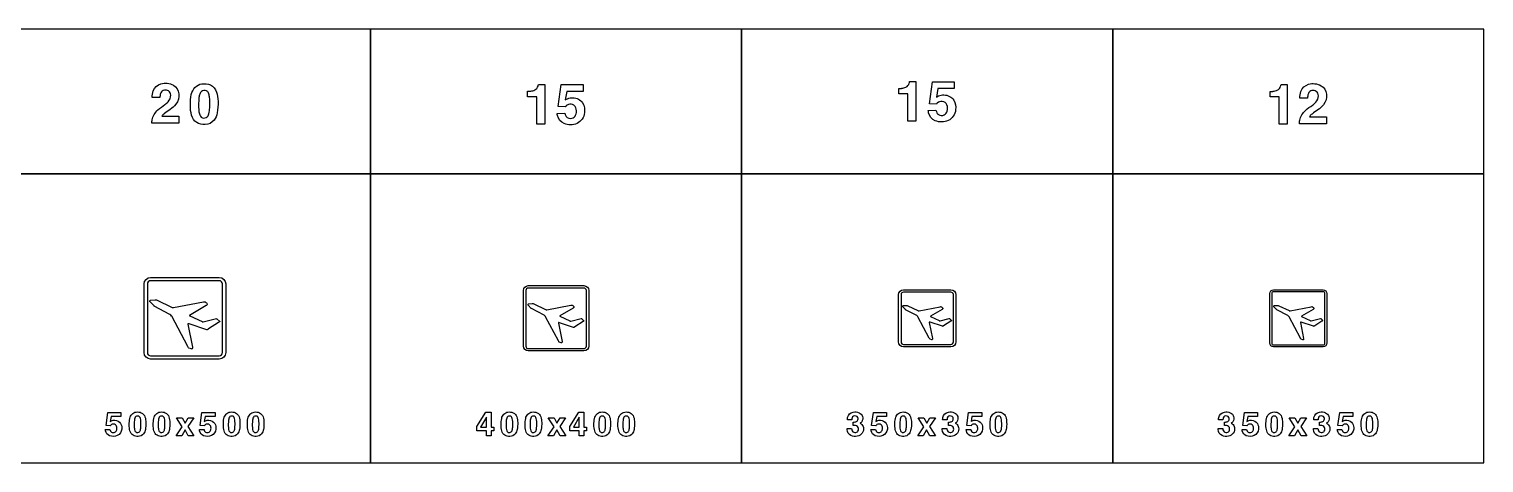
# Model space of a CAD drawing. Extents: x 0 to 18160, y 0 to 2655.
# Drawn here: x 9262 to 18160, y 0 to 2655 of the extents above; entities that cross this region are included whole.
import ezdxf

# ---------------------------------------------------------------- set-up
doc = ezdxf.new("R2010")
doc.units = 0
doc.header["$MEASUREMENT"] = 0

msp = doc.modelspace()

# ---------------------------------------------------------------- linework, layer by layer
for points in [[(9080, 1770), (11350, 1770), (11350, 2655), (9080, 2655)], [(11350, 1770), (13620, 1770), (13620, 2655), (11350, 2655)], [(13620, 1770), (15890, 1770), (15890, 2655), (13620, 2655)], [(15890, 1770), (18160, 1770), (18160, 2655), (15890, 2655)], [(9080, 0), (11350, 0), (11350, 1770), (9080, 1770)], [(11350, 0), (13620, 0), (13620, 1770), (11350, 1770)], [(13620, 0), (15890, 0), (15890, 1770), (13620, 1770)], [(15890, 0), (18160, 0), (18160, 1770), (15890, 1770)], [(10198.2, 221.797), (10163.1, 276.346), (10197.9, 276.346), (10216.2, 242.294), (10234.9, 276.346), (10269, 276.346), (10233.5, 222.318), (10270, 166.299), (10235.4, 166.299), (10215.6, 202.389), (10195.2, 166.299), (10161, 166.299)], [(12001, 222.096), (12055.2, 309.963), (12087.1, 309.963), (12087.1, 219.228), (12103.3, 219.228), (12103.3, 196.409), (12087.1, 196.409), (12087.1, 165.058), (12058.6, 165.058), (12058.6, 196.409), (12001, 196.409)], [(12058.6, 280.769), (12022.6, 219.228), (12058.6, 219.228)], [(12472.5, 221.797), (12437.4, 276.346), (12472.2, 276.346), (12490.5, 242.294), (12509.2, 276.346), (12543.3, 276.346), (12507.8, 222.318), (12544.3, 166.299), (12509.7, 166.299), (12489.9, 202.389), (12469.5, 166.299), (12435.3, 166.299)], [(12569, 222.114), (12623.3, 309.981), (12655.1, 309.981), (12655.1, 219.246), (12671.3, 219.246), (12671.3, 196.427), (12655.1, 196.427), (12655.1, 165.076), (12626.6, 165.076), (12626.6, 196.427), (12569, 196.427)], [(12626.6, 280.787), (12590.6, 219.246), (12626.6, 219.246)], [(14734.2, 221.783), (14699.1, 276.332), (14733.9, 276.332), (14752.1, 242.28), (14770.8, 276.333), (14805, 276.333), (14769.4, 222.304), (14806, 166.285), (14771.4, 166.285), (14751.6, 202.375), (14731.2, 166.285), (14697, 166.285)], [(17004.2, 221.783), (16969.1, 276.332), (17003.9, 276.332), (17022.1, 242.28), (17040.8, 276.333), (17075, 276.333), (17039.4, 222.304), (17076, 166.285), (17041.4, 166.285), (17021.6, 202.375), (17001.2, 166.285), (16967, 166.285)]]:
    msp.add_lwpolyline(points, close=True)
for points in [[(10012.9, 2078.85, -0.0640343), (10014.2, 2099.78, -0.161687), (10050, 2160.33, -0.0283718), (10091.8, 2192.71, 0.0545111), (10112.7, 2210.64, 0.192461), (10127.7, 2250.18, 0.234238), (10114.1, 2276.56, 0.196223), (10088.8, 2281.34, 0.252425), (10066.8, 2264.16, 0.0856617), (10062.7, 2247.14, 0.0202329), (10062, 2235.45), (10015.3, 2235.45, -0.0983795), (10021.4, 2276.76, -0.245047), (10067.6, 2319.89, -0.207102), (10144.5, 2311.55, -0.233443), (10177, 2259.22, -0.20961), (10158.8, 2195.04, -0.0785124), (10124.9, 2163.57, 0.0107372), (10089.1, 2137.78, 0.0665092), (10073.2, 2121.74), (10177.7, 2121.74), (10177.7, 2078.85)], [(10247.9, 2191.49, -0.0563084), (10253.9, 2254.32, -0.130301), (10276.1, 2298.12, -0.174843), (10317.9, 2319.53, -0.147552), (10371, 2312.9, -0.192146), (10407.8, 2269.73, -0.0833996), (10417.1, 2212.7, -0.0545507), (10412.1, 2141.92, -0.116773), (10393, 2097.85, -0.221099), (10338.1, 2070.16, -0.162564), (10286.7, 2082.68, -0.174743), (10255.4, 2128.1, -0.0640867), (10247.9, 2186.79)], [(12310.9, 2274.45), (12324.1, 2274.45, 0.0261527), (12330.1, 2275.12, 0.0824327), (12354.9, 2282.34, 0.211118), (12374.9, 2306.08, 0.0230957), (12377.6, 2315.99), (12415.7, 2315.99), (12415.7, 2074.01), (12367.1, 2074.01), (12367.1, 2241.03), (12310.9, 2241.03)], [(12491, 2139), (12538, 2140.78, 0.0452719), (12544.4, 2124.55, 0.0567733), (12549.1, 2117.67, 0.070207), (12553.5, 2114.2, 0.264984), (12589.6, 2112.3, 0.20748), (12607, 2135.41, 0.147389), (12605.8, 2173.44, 0.308532), (12576.4, 2194.85, 0.215743), (12546.7, 2184.62, 0.028781), (12541.3, 2178.38), (12498.7, 2180.39), (12516.5, 2315.07), (12650.5, 2315.07), (12650.5, 2273.2), (12550.1, 2273.2), (12541.1, 2221.19, -0.0211252), (12554.1, 2228.73, -0.121371), (12587.4, 2234.58, -0.244671), (12647.2, 2202.63, -0.173069), (12658.8, 2143.5, -0.256779), (12613.6, 2077.51, -0.199585), (12534, 2076.44, -0.245625), (12493.7, 2125.34, -0.0170062)], [(14580.9, 2291.94), (14594.1, 2291.94, 0.0261527), (14600.1, 2292.61, 0.0824327), (14624.9, 2299.84, 0.211118), (14644.9, 2323.58, 0.0230957), (14647.6, 2333.49), (14685.7, 2333.49), (14685.7, 2091.51), (14637.1, 2091.51), (14637.1, 2258.53), (14580.9, 2258.53)], [(14761, 2156.5), (14808, 2158.28, 0.0452719), (14814.4, 2142.04, 0.0567733), (14819.1, 2135.17, 0.070207), (14823.5, 2131.7, 0.264984), (14859.6, 2129.8, 0.20748), (14877, 2152.9, 0.147389), (14875.8, 2190.94, 0.308532), (14846.4, 2212.34, 0.215743), (14816.7, 2202.11, 0.028781), (14811.3, 2195.87), (14768.7, 2197.89), (14786.5, 2332.56), (14920.5, 2332.56), (14920.5, 2290.7), (14820.1, 2290.7), (14811.1, 2238.69, -0.0211252), (14824, 2246.23, -0.121371), (14857.4, 2252.07, -0.244671), (14917.2, 2220.12, -0.173069), (14928.7, 2161, -0.256779), (14883.6, 2095.01, -0.199585), (14804, 2093.94, -0.245625), (14763.7, 2142.83, -0.0170062)], [(16852.4, 2273.43), (16865.5, 2273.43, 0.0261527), (16871.5, 2274.1, 0.0824327), (16896.4, 2281.32, 0.211118), (16916.4, 2305.06, 0.0230957), (16919, 2314.97), (16957.1, 2314.97), (16957.1, 2072.99), (16908.5, 2072.99), (16908.5, 2240.01), (16852.4, 2240.01)], [(17032.5, 2075.98, -0.0640343), (17033.8, 2096.92, -0.161687), (17069.6, 2157.46, -0.0283718), (17111.4, 2189.85, 0.0545111), (17132.3, 2207.78, 0.192461), (17147.3, 2247.31, 0.234238), (17133.7, 2273.69, 0.196223), (17108.4, 2278.47, 0.252425), (17086.4, 2261.29, 0.0856617), (17082.3, 2244.27, 0.0202329), (17081.6, 2232.58), (17034.9, 2232.58, -0.0983795), (17041, 2273.89, -0.245047), (17087.1, 2317.02, -0.207102), (17164.1, 2308.69, -0.233443), (17196.6, 2256.36, -0.20961), (17178.4, 2192.18, -0.0785124), (17144.5, 2160.7, 0.0107372), (17108.7, 2134.91, 0.0665092), (17092.8, 2118.88), (17197.3, 2118.88), (17197.3, 2075.98)], [(10299.2, 2160.96, 0.0124589), (10299.8, 2154.64, 0.0668192), (10305.4, 2129.25, 0.615362), (10356.3, 2123.64, 0.0726881), (10361.7, 2136.67, 0.0588562), (10366.4, 2173.95, 0.0389037), (10364.8, 2240.94, 0.084671), (10358.2, 2264.28, 0.156013), (10346.8, 2276.44, 0.143208), (10331, 2279.4, 0.172584), (10315.3, 2273.2, 0.132565), (10305.3, 2257.64, 0.0498315), (10300.8, 2235.92, 0.0368731)], [(10005, 635.003, -0.414213), (9965, 675.003), (9965, 1095, -0.414213), (10005, 1135), (10425, 1135, -0.414213), (10465, 1095), (10465, 675.003, -0.414213), (10425, 635.003)], [(10005, 655.003), (10425, 655.003, 0.414213), (10445, 675.003), (10445, 1095, 0.414213), (10425, 1115), (10005, 1115, 0.414213), (9985, 1095), (9985, 675.003, 0.414213)], [(12315, 685.002, -0.414213), (12285, 715.002), (12285, 1055, -0.414213), (12315, 1085), (12655, 1085, -0.414213), (12685, 1055), (12685, 715.002, -0.414213), (12655, 685.002)], [(12315, 700.003), (12655, 700.003, 0.414213), (12670, 715.003), (12670, 1055, 0.414213), (12655, 1070), (12315, 1070, 0.414213), (12300, 1055), (12300, 715.003, 0.414213)], [(10032.8, 997.825), (10034.3, 997.978, -0.141958), (10045, 995.118), (10133.6, 952.323), (10135.9, 951.276, 0.131768), (10144.4, 950.314), (10327.6, 986.103), (10328.4, 986.304, -0.109968), (10335.6, 986.466, -0.119091), (10338.5, 984.951, 0.0101033), (10346, 979.228, -0.0715283), (10350.7, 974.069, -0.315867), (10350.8, 968.506, -0.10517), (10346.2, 963.857), (10344.5, 962.789), (10243.7, 902.908, 0.0115455), (10243.1, 902.468, 0.115043), (10242.6, 901.876, 0.278972), (10242.6, 901.307, 0.112906), (10243.3, 900.83), (10243.9, 900.517), (10319.5, 864.577), (10320.2, 864.203, 0.0098377), (10321.3, 863.729, 0.162575), (10327.2, 863.702), (10407.5, 882.801, 0.0204963), (10410.1, 882.255), (10427.8, 864.851, -0.120942), (10427.5, 864.404, 0.0174798), (10426.7, 863.849, -0.0197223), (10423.2, 861.24, 0.0105605), (10421.1, 860.021), (10358.2, 819.806, -0.0120474), (10357.2, 819.097, 0.0816279), (10356, 818.098, -0.0774309), (10354.2, 816.527, 0.0371163), (10353.4, 816.098, -0.0243415), (10351.7, 814.956, -0.216813), (10350, 814.669), (10348.6, 815.185), (10240.1, 850.515), (10238.2, 851.148, 0.116295), (10234.2, 851.915, 0.173398), (10233.4, 851.58, 0.184696), (10233, 850.556, 0.0651545), (10233.1, 848.863), (10261.1, 708.016, -0.108372), (10261.2, 701.672, -0.383399), (10255.3, 697.049, -0.0210007), (10254, 697.336), (10239.6, 703.123, -0.152189), (10234.8, 708.171), (10232.9, 711.826), (10133.7, 897.384), (10133.4, 898.026, 0.191986), (10123, 909.292), (10026.5, 960.051, 0.0132959), (10025.6, 961.251), (10001.6, 985.422, -0.0665763), (10000.6, 987.303, -0.282163), (10002.3, 994.415, -0.130317), (10004.8, 995.57)], [(14610, 710.003, -0.414213), (14580, 740.003), (14580, 1030, -0.414213), (14610, 1060), (14900, 1060, -0.414213), (14930, 1030), (14930, 740.003, -0.414213), (14900, 710.003)], [(14610, 725.003), (14900, 725.003, 0.414213), (14915, 740.003), (14915, 1030, 0.414213), (14900, 1045), (14610, 1045, 0.414213), (14595, 1030), (14595, 740.003, 0.414213)], [(16874, 710.003, -0.414213), (16850, 734.003), (16850, 1036, -0.414213), (16874, 1060), (17176, 1060, -0.414213), (17200, 1036), (17200, 734.003, -0.414213), (17176, 710.003)], [(16874, 722.003), (17176, 722.003, 0.414213), (17188, 734.003), (17188, 1036, 0.414213), (17176, 1048), (16874, 1048, 0.414213), (16862, 1036), (16862, 734.003, 0.414213)], [(12339.2, 975.26), (12340.4, 975.383, -0.141958), (12349, 973.095), (12419.9, 938.859), (12421.7, 938.022, 0.131768), (12428.5, 937.252), (12575.1, 965.883), (12575.7, 966.044, -0.109968), (12581.5, 966.173, -0.119091), (12583.8, 964.961, 0.0101033), (12589.8, 960.383, -0.0715283), (12593.6, 956.256, -0.315867), (12593.7, 951.805, -0.10517), (12589.9, 948.086), (12588.6, 947.231), (12507.9, 899.327, 0.0115455), (12507.5, 898.975, 0.115043), (12507.1, 898.274, 0.112906), (12507.6, 897.664), (12508.1, 897.414), (12568.6, 868.662), (12569.2, 868.363, 0.0098377), (12570, 867.984, 0.162575), (12574.7, 867.962), (12639, 883.241, 0.0204963), (12641.1, 882.804), (12655.2, 868.882, -0.120942), (12655, 868.524, 0.0174798), (12654.3, 868.08, -0.0197223), (12651.6, 865.993, 0.0105605), (12649.9, 865.017), (12599.6, 832.845, -0.0120474), (12598.8, 832.278, 0.0816279), (12597.8, 831.479, -0.0774309), (12596.4, 830.222, 0.0371163), (12595.7, 829.879, -0.0243415), (12594.3, 828.966, -0.216813), (12593, 828.736), (12591.9, 829.149), (12505.1, 857.412), (12503.6, 857.919, 0.116295), (12500.4, 858.533, 0.173398), (12499.7, 858.265, 0.184696), (12499.4, 857.446, 0.0651545), (12499.5, 856.091), (12521.9, 743.413, -0.108372), (12522, 738.338, -0.383399), (12517.2, 734.64, -0.0210007), (12516.2, 734.87), (12504.7, 739.499, -0.152189), (12500.8, 743.537), (12499.3, 746.461), (12420, 894.908), (12419.7, 895.421, 0.191986), (12411.4, 904.434), (12334.2, 945.042, 0.0132959), (12333.5, 946.002), (12314.3, 965.339, -0.0665763), (12313.5, 966.843, -0.282163), (12314.9, 972.533, -0.130317), (12316.9, 973.457)], [(14627.4, 963.978), (14628.5, 964.086, -0.141958), (14636, 962.084), (14698, 932.127), (14699.6, 931.394, 0.131768), (14705.6, 930.72), (14833.8, 955.773), (14834.4, 955.914, -0.109968), (14839.4, 956.027, -0.119091), (14841.4, 954.966, 0.0101033), (14846.7, 950.961, -0.0715283), (14850, 947.349, -0.315867), (14850.1, 943.455, -0.10517), (14846.8, 940.201), (14845.6, 939.453), (14774.9, 897.382, 0.115043), (14774.3, 896.615, 0.112906), (14774.8, 896.082), (14775.2, 895.863), (14828.1, 870.705), (14828.7, 870.443, 0.0098377), (14829.4, 870.111, 0.162575), (14833.5, 870.092), (14889.8, 883.462, 0.0204963), (14891.6, 883.079), (14903.9, 870.897, -0.120942), (14903.8, 870.584, 0.0174798), (14903.2, 870.195, -0.0197223), (14900.8, 868.369, 0.0105605), (14899.2, 867.515), (14855.3, 839.365, -0.0120474), (14854.6, 838.869, 0.0816279), (14853.7, 838.17, -0.0774309), (14852.5, 837.07, 0.0371163), (14851.9, 836.769, -0.0243415), (14850.7, 835.97, -0.216813), (14849.5, 835.769), (14848.5, 836.131), (14772.6, 860.861), (14771.3, 861.304, 0.116295), (14768.4, 861.841, 0.173398), (14767.9, 861.607, 0.184696), (14767.6, 860.89, 0.0651545), (14767.7, 859.705), (14787.3, 761.112, -0.108372), (14787.4, 756.671, -0.383399), (14783.2, 753.435, -0.0210007), (14782.3, 753.636), (14772.3, 757.687, -0.152189), (14768.8, 761.22), (14767.5, 763.779), (14698, 893.894, 0.191986), (14690.6, 902.006), (14623, 937.537, 0.0132959), (14622.4, 938.377), (14605.6, 955.297, -0.0665763), (14605, 956.613, -0.282163), (14606.1, 961.591, -0.130317), (14607.9, 962.4)], [(16897.4, 963.978), (16898.5, 964.086, -0.141958), (16906, 962.084), (16968, 932.127), (16969.6, 931.394, 0.131768), (16975.6, 930.72), (17103.8, 955.773), (17104.4, 955.914, -0.109968), (17109.4, 956.027, -0.119091), (17111.4, 954.966, 0.0101033), (17116.7, 950.961, -0.0715283), (17120, 947.349, -0.315867), (17120.1, 943.455, -0.10517), (17116.8, 940.201), (17115.6, 939.453), (17044.9, 897.382, 0.115043), (17044.3, 896.615, 0.112906), (17044.8, 896.082), (17045.2, 895.863), (17098.1, 870.705), (17098.7, 870.443, 0.0098377), (17099.4, 870.111, 0.162575), (17103.5, 870.092), (17159.8, 883.462, 0.0204963), (17161.6, 883.079), (17173.9, 870.897, -0.120942), (17173.8, 870.584, 0.0174798), (17173.2, 870.195, -0.0197223), (17170.8, 868.369, 0.0105605), (17169.2, 867.515), (17125.3, 839.365, -0.0120474), (17124.6, 838.869, 0.0816279), (17123.7, 838.17, -0.0774309), (17122.5, 837.07, 0.0371163), (17121.9, 836.769, -0.0243415), (17120.7, 835.97, -0.216813), (17119.5, 835.769), (17118.5, 836.131), (17042.6, 860.861), (17041.3, 861.304, 0.116295), (17038.4, 861.841, 0.173398), (17037.9, 861.607, 0.184696), (17037.6, 860.89, 0.0651545), (17037.7, 859.705), (17057.3, 761.112, -0.108372), (17057.4, 756.671, -0.383399), (17053.2, 753.435, -0.0210007), (17052.3, 753.636), (17042.3, 757.687, -0.152189), (17038.8, 761.22), (17037.5, 763.779), (16968, 893.894, 0.191986), (16960.6, 902.006), (16893, 937.537, 0.0132959), (16892.4, 938.377), (16875.6, 955.297, -0.0665763), (16875, 956.613, -0.282163), (16876.1, 961.591, -0.130317), (16877.9, 962.4)], [(9727.75, 203.882), (9755.92, 204.948, 0.0452719), (9759.76, 195.209, 0.0567733), (9762.6, 191.086, 0.070207), (9765.26, 189, 0.264984), (9786.87, 187.863, 0.20748), (9797.32, 201.726, 0.147389), (9796.63, 224.545, 0.308532), (9779, 237.389, 0.215743), (9761.13, 231.252, 0.028781), (9757.91, 227.507), (9732.34, 228.716), (9743.03, 309.522), (9823.46, 309.522), (9823.46, 284.403), (9763.2, 284.403), (9757.82, 253.195, -0.0211252), (9765.57, 257.721, -0.121371), (9785.57, 261.228, -0.244671), (9821.44, 242.057, -0.173069), (9828.39, 206.583, -0.256779), (9801.28, 166.986, -0.199585), (9753.55, 166.346, -0.245625), (9729.38, 195.683, -0.0170062)], [(9874.18, 234.284, -0.0563084), (9877.8, 271.986, -0.130301), (9891.12, 298.265, -0.174843), (9916.22, 311.109, -0.147552), (9948.09, 307.128, -0.192146), (9970.17, 281.228, -0.0833996), (9975.72, 247.01, -0.0545507), (9972.71, 204.545, -0.116773), (9961.26, 178.1, -0.221099), (9928.35, 161.488, -0.162564), (9897.47, 169, -0.174743), (9878.7, 196.251, -0.0640867), (9874.23, 231.464)], [(9905.01, 215.967, 0.0124589), (9905.32, 212.175, 0.0668192), (9908.68, 196.938, 0.615362), (9939.23, 193.574, 0.0726881), (9942.5, 201.393, 0.0588562), (9945.32, 223.763, 0.0389037), (9944.34, 263.953, 0.084671), (9940.39, 277.957, 0.156013), (9933.52, 285.256, 0.143208), (9924.08, 287.033, 0.172584), (9914.63, 283.313, 0.132565), (9908.66, 273.976, 0.0498315), (9905.93, 260.943, 0.0368731)], [(10020.9, 234.284, -0.0563084), (10024.6, 271.986, -0.130301), (10037.9, 298.265, -0.174843), (10063, 311.109, -0.147552), (10094.8, 307.128, -0.192146), (10116.9, 281.227, -0.0833996), (10122.5, 247.009, -0.0545507), (10119.5, 204.545, -0.116773), (10108, 178.1, -0.221099), (10075.1, 161.488, -0.162564), (10044.2, 169, -0.174743), (10025.5, 196.251, -0.0640867), (10021, 231.465)], [(10051.8, 215.967, 0.0124589), (10052.1, 212.175, 0.0668192), (10055.4, 196.938, 0.615362), (10086, 193.574, 0.0726881), (10089.2, 201.393, 0.0588562), (10092.1, 223.763, 0.0389037), (10091.1, 263.953, 0.084671), (10087.1, 277.957, 0.156013), (10080.3, 285.256, 0.143208), (10070.8, 287.033, 0.172584), (10061.4, 283.313, 0.132565), (10055.4, 273.976, 0.0498315), (10052.7, 260.943, 0.0368731)], [(10303.3, 203.891), (10331.5, 204.957, 0.0452719), (10335.3, 195.218, 0.0567733), (10338.2, 191.095, 0.070207), (10340.8, 189.009, 0.264984), (10362.4, 187.872, 0.20748), (10372.9, 201.735, 0.147389), (10372.2, 224.554, 0.308532), (10354.6, 237.398, 0.215743), (10336.7, 231.261, 0.028781), (10333.5, 227.517), (10307.9, 228.725), (10318.6, 309.531), (10399, 309.531), (10399, 284.412), (10338.8, 284.412), (10333.4, 253.204, -0.0211252), (10341.1, 257.73, -0.121371), (10361.1, 261.237, -0.244671), (10397, 242.066, -0.173069), (10404, 206.592, -0.256779), (10376.8, 166.995, -0.199585), (10329.1, 166.355, -0.245625), (10304.9, 195.692, -0.0170062)], [(10449.7, 234.285, -0.0563084), (10453.4, 271.986, -0.130301), (10466.7, 298.266, -0.174843), (10491.8, 311.109, -0.147552), (10523.7, 307.128, -0.192146), (10545.7, 281.228, -0.0833996), (10551.3, 247.01, -0.0545507), (10548.3, 204.545, -0.116773), (10536.8, 178.1, -0.221099), (10503.9, 161.488, -0.162564), (10473, 169, -0.174743), (10454.3, 196.251, -0.0640867), (10449.8, 231.465)], [(10480.6, 215.967, 0.0124589), (10480.9, 212.176, 0.0668192), (10484.2, 196.939, 0.615362), (10514.8, 193.574, 0.0726881), (10518.1, 201.394, 0.0588562), (10520.9, 223.763, 0.0389037), (10519.9, 263.953, 0.084671), (10516, 277.958, 0.156013), (10509.1, 285.256, 0.143208), (10499.7, 287.033, 0.172584), (10490.2, 283.313, 0.132565), (10484.2, 273.977, 0.0498315), (10481.5, 260.943, 0.0368731)], [(10596.5, 234.275, -0.0563084), (10600.1, 271.977, -0.130301), (10613.4, 298.256, -0.174843), (10638.5, 311.1, -0.147552), (10670.4, 307.119, -0.192146), (10692.5, 281.219, -0.0833996), (10698, 247.001, -0.0545507), (10695, 204.536, -0.116773), (10683.6, 178.091, -0.221099), (10650.7, 161.479, -0.162564), (10619.8, 168.991, -0.174743), (10601, 196.242, -0.0640867), (10596.5, 231.455)], [(10627.3, 215.958, 0.0124589), (10627.6, 212.166, 0.0668192), (10631, 196.929, 0.615362), (10661.5, 193.565, 0.0726881), (10664.8, 201.384, 0.0588562), (10667.6, 223.754, 0.0389037), (10666.7, 263.944, 0.084671), (10662.7, 277.948, 0.156013), (10655.8, 285.247, 0.143208), (10646.4, 287.024, 0.172584), (10636.9, 283.304, 0.132565), (10631, 273.967, 0.0498315), (10628.2, 260.934, 0.0368731)], [(12148.5, 234.285, -0.0563084), (12152.1, 271.986, -0.130301), (12165.4, 298.266, -0.174843), (12190.5, 311.109, -0.147552), (12222.4, 307.128, -0.192146), (12244.5, 281.228, -0.0833996), (12250, 247.01, -0.0545507), (12247, 204.545, -0.116773), (12235.6, 178.1, -0.221099), (12202.7, 161.489, -0.162564), (12171.8, 169, -0.174743), (12153, 196.252, -0.0640867), (12148.5, 231.465)], [(12179.3, 215.967, 0.0124589), (12179.6, 212.176, 0.0668192), (12183, 196.939, 0.615362), (12213.5, 193.574, 0.0726881), (12216.8, 201.394, 0.0588562), (12219.6, 223.763, 0.0389037), (12218.6, 263.953, 0.084671), (12214.7, 277.958, 0.156013), (12207.8, 285.256, 0.143208), (12198.4, 287.034, 0.172584), (12188.9, 283.313, 0.132565), (12183, 273.977, 0.0498315), (12180.2, 260.943, 0.0368731)], [(12295.2, 234.285, -0.0563084), (12298.9, 271.986, -0.130301), (12312.2, 298.266, -0.174843), (12337.3, 311.109, -0.147552), (12369.1, 307.128, -0.192146), (12391.2, 281.228, -0.0833996), (12396.8, 247.01, -0.0545507), (12393.8, 204.545, -0.116773), (12382.3, 178.1, -0.221099), (12349.4, 161.489, -0.162564), (12318.5, 169.001, -0.174743), (12299.8, 196.252, -0.0640867), (12295.3, 231.465)], [(12326.1, 215.967, 0.0124589), (12326.4, 212.176, 0.0668192), (12329.7, 196.939, 0.615362), (12360.3, 193.574, 0.0726881), (12363.5, 201.394, 0.0588562), (12366.4, 223.763, 0.0389037), (12365.4, 263.953, 0.084671), (12361.4, 277.958, 0.156013), (12354.6, 285.256, 0.143208), (12345.1, 287.034, 0.172584), (12335.7, 283.313, 0.132565), (12329.7, 273.977, 0.0498315), (12327, 260.943, 0.0368731)], [(12716.5, 234.285, -0.0563084), (12720.1, 271.986, -0.130301), (12733.4, 298.265, -0.174843), (12758.5, 311.109, -0.147552), (12790.4, 307.128, -0.192146), (12812.5, 281.228, -0.0833996), (12818, 247.01, -0.0545507), (12815, 204.545, -0.116773), (12803.6, 178.1, -0.221099), (12770.7, 161.488, -0.162564), (12739.8, 169, -0.174743), (12721, 196.251, -0.0640867), (12716.5, 231.465)], [(12747.3, 215.967, 0.0124589), (12747.6, 212.176, 0.0668192), (12751, 196.939, 0.615362), (12781.5, 193.574, 0.0726881), (12784.8, 201.394, 0.0588562), (12787.6, 223.763, 0.0389037), (12786.7, 263.953, 0.084671), (12782.7, 277.957, 0.156013), (12775.8, 285.256, 0.143208), (12766.4, 287.033, 0.172584), (12757, 283.313, 0.132565), (12751, 273.976, 0.0498315), (12748.3, 260.943, 0.0368731)], [(12863.2, 234.275, -0.0563084), (12866.9, 271.977, -0.130301), (12880.2, 298.256, -0.174843), (12905.3, 311.1, -0.147552), (12937.2, 307.119, -0.192146), (12959.2, 281.218, -0.0833996), (12964.8, 247, -0.0545507), (12961.8, 204.536, -0.116773), (12950.3, 178.091, -0.221099), (12917.4, 161.479, -0.162564), (12886.5, 168.991, -0.174743), (12867.8, 196.242, -0.0640867), (12863.3, 231.455)], [(12894.1, 215.958, 0.0124589), (12894.4, 212.166, 0.0668192), (12897.7, 196.929, 0.615362), (12928.3, 193.565, 0.0726881), (12931.6, 201.384, 0.0588562), (12934.4, 223.754, 0.0389037), (12933.4, 263.944, 0.084671), (12929.5, 277.948, 0.156013), (12922.6, 285.247, 0.143208), (12913.2, 287.024, 0.172584), (12903.7, 283.304, 0.132565), (12897.7, 273.967, 0.0498315), (12895, 260.934, 0.0368731)], [(14264.9, 210.618), (14292.7, 210.618, 0.0411845), (14294, 201.495, 0.335066), (14312.3, 186.329, 0.276505), (14331.4, 195.049, 0.158203), (14334.8, 207.49, 0.0878221), (14333, 217.04, 0.217575), (14321.9, 227.158, 0.0882727), (14309.1, 229.03), (14302.7, 229.03), (14302.7, 250.192, 0.0282129), (14314.4, 250.547, 0.50028), (14330.6, 277.846, 0.235001), (14319.5, 286.874, 0.165496), (14304.1, 285.5, 0.220849), (14295.5, 275.571, 0.055705), (14293.8, 264.647), (14266.9, 264.647, -0.0488003), (14268, 278.201, -0.30773), (14302.6, 310.902, -0.146685), (14338.2, 307.348, -0.469869), (14354.2, 251.684, -0.0891152), (14346.9, 244.623), (14344.4, 242.822, -0.0245333), (14351.1, 238.983, -0.202429), (14364.5, 216.969, -0.422325), (14326.9, 163.296, -0.154301), (14288.4, 167.609, -0.287878), (14265, 204.03, -0.0143877)], [(14410.5, 203.85), (14438.6, 204.916, 0.0452719), (14442.5, 195.177, 0.0567733), (14445.3, 191.054, 0.070207), (14448, 188.968, 0.264984), (14469.6, 187.831, 0.20748), (14480, 201.694, 0.147389), (14479.4, 224.513, 0.308532), (14461.7, 237.357, 0.215743), (14443.9, 231.219, 0.028781), (14440.6, 227.475), (14415.1, 228.684), (14425.7, 309.49), (14506.2, 309.49), (14506.2, 284.371), (14445.9, 284.371), (14440.5, 253.163, -0.0211252), (14448.3, 257.689, -0.121371), (14468.3, 261.196, -0.244671), (14504.2, 242.025, -0.173069), (14511.1, 206.551, -0.256779), (14484, 166.954, -0.199585), (14436.3, 166.314, -0.245625), (14412.1, 195.651, -0.0170062)], [(14556.9, 234.262, -0.0563084), (14560.5, 271.963, -0.130301), (14573.8, 298.243, -0.174843), (14598.9, 311.086, -0.147552), (14630.8, 307.105, -0.192146), (14652.9, 281.205, -0.0833996), (14658.4, 246.987, -0.0545507), (14655.4, 204.522, -0.116773), (14644, 178.077, -0.221099), (14611.1, 161.466, -0.162564), (14580.2, 168.977, -0.174743), (14561.4, 196.229, -0.0640867), (14556.9, 231.442)], [(14587.7, 215.944, 0.0124589), (14588, 212.153, 0.0668192), (14591.4, 196.916, 0.615362), (14621.9, 193.551, 0.0726881), (14625.2, 201.371, 0.0588562), (14628, 223.741, 0.0389037), (14627.1, 263.93, 0.084671), (14623.1, 277.935, 0.156013), (14616.2, 285.233, 0.143208), (14606.8, 287.011, 0.172584), (14597.3, 283.29, 0.132565), (14591.4, 273.954, 0.0498315), (14588.7, 260.921, 0.0368731)], [(14847.3, 210.654), (14875.2, 210.654, 0.0411845), (14876.4, 201.531, 0.335066), (14894.7, 186.365, 0.276505), (14913.9, 195.086, 0.158203), (14917.2, 207.527, 0.0878221), (14915.4, 217.076, 0.217575), (14904.3, 227.195, 0.0882727), (14891.6, 229.067), (14885.1, 229.067), (14885.1, 250.228, 0.0282129), (14896.8, 250.583, 0.50028), (14913, 277.882, 0.235001), (14901.9, 286.91, 0.165496), (14886.5, 285.536, 0.220849), (14878, 275.607, 0.055705), (14876.2, 264.683), (14849.4, 264.683, -0.0488003), (14850.4, 278.237, -0.30773), (14885, 310.939, -0.146685), (14920.7, 307.384, -0.469869), (14936.6, 251.721, -0.0891152), (14929.4, 244.659), (14926.8, 242.858, -0.0245333), (14933.5, 239.019, -0.202429), (14946.9, 217.005, -0.422325), (14909.3, 163.332, -0.154301), (14870.8, 167.645, -0.287878), (14847.4, 204.067, -0.0143877)], [(14992.9, 203.886), (15021.1, 204.953, 0.0452719), (15024.9, 195.213, 0.0567733), (15027.8, 191.09, 0.070207), (15030.4, 189.005, 0.264984), (15052, 187.867, 0.20748), (15062.5, 201.73, 0.147389), (15061.8, 224.55, 0.308532), (15044.2, 237.393, 0.215743), (15026.3, 231.256, 0.028781), (15023.1, 227.512), (14997.5, 228.72), (15008.2, 309.526), (15088.6, 309.526), (15088.6, 284.408), (15028.3, 284.408), (15023, 253.199, -0.0211252), (15030.7, 257.725, -0.121371), (15050.7, 261.232, -0.244671), (15086.6, 242.062, -0.173069), (15093.5, 206.588, -0.256779), (15066.4, 166.991, -0.199585), (15018.7, 166.351, -0.245625), (14994.5, 195.687, -0.0170062)], [(15139.3, 234.299, -0.0563084), (15143, 272, -0.130301), (15156.3, 298.28, -0.174843), (15181.4, 311.123, -0.147552), (15213.2, 307.142, -0.192146), (15235.3, 281.242, -0.0833996), (15240.9, 247.024, -0.0545507), (15237.9, 204.559, -0.116773), (15226.4, 178.114, -0.221099), (15193.5, 161.502, -0.162564), (15162.6, 169.014, -0.174743), (15143.9, 196.265, -0.0640867), (15139.4, 231.479)], [(15170.2, 215.981, 0.0124589), (15170.5, 212.19, 0.0668192), (15173.8, 196.953, 0.615362), (15204.4, 193.588, 0.0726881), (15207.6, 201.408, 0.0588562), (15210.5, 223.777, 0.0389037), (15209.5, 263.967, 0.084671), (15205.5, 277.972, 0.156013), (15198.7, 285.27, 0.143208), (15189.2, 287.047, 0.172584), (15179.8, 283.327, 0.132565), (15173.8, 273.99, 0.0498315), (15171.1, 260.957, 0.0368731)], [(16534.9, 210.618), (16562.7, 210.618, 0.0411845), (16564, 201.495, 0.335066), (16582.3, 186.329, 0.276505), (16601.4, 195.049, 0.158203), (16604.8, 207.49, 0.0878221), (16603, 217.04, 0.217575), (16591.9, 227.158, 0.0882727), (16579.1, 229.03), (16572.7, 229.03), (16572.7, 250.192, 0.0282129), (16584.4, 250.547, 0.50028), (16600.6, 277.846, 0.235001), (16589.5, 286.874, 0.165496), (16574.1, 285.5, 0.220849), (16565.5, 275.571, 0.055705), (16563.8, 264.647), (16536.9, 264.647, -0.0488003), (16538, 278.201, -0.30773), (16572.6, 310.902, -0.146685), (16608.2, 307.348, -0.469869), (16624.2, 251.684, -0.0891152), (16616.9, 244.623), (16614.4, 242.822, -0.0245333), (16621.1, 238.983, -0.202429), (16634.5, 216.969, -0.422325), (16596.9, 163.296, -0.154301), (16558.4, 167.609, -0.287878), (16535, 204.03, -0.0143877)], [(16680.5, 203.85), (16708.6, 204.916, 0.0452719), (16712.5, 195.177, 0.0567733), (16715.3, 191.054, 0.070207), (16718, 188.968, 0.264984), (16739.6, 187.831, 0.20748), (16750, 201.694, 0.147389), (16749.4, 224.513, 0.308532), (16731.7, 237.357, 0.215743), (16713.9, 231.219, 0.028781), (16710.6, 227.475), (16685.1, 228.684), (16695.7, 309.49), (16776.2, 309.49), (16776.2, 284.371), (16715.9, 284.371), (16710.5, 253.163, -0.0211252), (16718.3, 257.689, -0.121371), (16738.3, 261.196, -0.244671), (16774.2, 242.025, -0.173069), (16781.1, 206.551, -0.256779), (16754, 166.954, -0.199585), (16706.3, 166.314, -0.245625), (16682.1, 195.651, -0.0170062)], [(16826.9, 234.262, -0.0563084), (16830.5, 271.963, -0.130301), (16843.8, 298.243, -0.174843), (16868.9, 311.086, -0.147552), (16900.8, 307.105, -0.192146), (16922.9, 281.205, -0.0833996), (16928.4, 246.987, -0.0545507), (16925.4, 204.522, -0.116773), (16914, 178.077, -0.221099), (16881.1, 161.466, -0.162564), (16850.2, 168.977, -0.174743), (16831.4, 196.229, -0.0640867), (16826.9, 231.442)], [(16857.7, 215.944, 0.0124589), (16858, 212.153, 0.0668192), (16861.4, 196.916, 0.615362), (16891.9, 193.551, 0.0726881), (16895.2, 201.371, 0.0588562), (16898, 223.741, 0.0389037), (16897.1, 263.93, 0.084671), (16893.1, 277.935, 0.156013), (16886.2, 285.233, 0.143208), (16876.8, 287.011, 0.172584), (16867.3, 283.29, 0.132565), (16861.4, 273.954, 0.0498315), (16858.7, 260.921, 0.0368731)], [(17117.3, 210.654), (17145.2, 210.654, 0.0411845), (17146.4, 201.531, 0.335066), (17164.7, 186.365, 0.276505), (17183.9, 195.086, 0.158203), (17187.2, 207.527, 0.0878221), (17185.4, 217.076, 0.217575), (17174.3, 227.195, 0.0882727), (17161.6, 229.067), (17155.1, 229.067), (17155.1, 250.228, 0.0282129), (17166.8, 250.583, 0.50028), (17183, 277.882, 0.235001), (17171.9, 286.91, 0.165496), (17156.5, 285.536, 0.220849), (17148, 275.607, 0.055705), (17146.3, 264.683), (17119.4, 264.683, -0.0488003), (17120.4, 278.237, -0.30773), (17155, 310.939, -0.146685), (17190.7, 307.384, -0.469869), (17206.6, 251.721, -0.0891152), (17199.4, 244.659), (17196.8, 242.858, -0.0245333), (17203.5, 239.019, -0.202429), (17216.9, 217.005, -0.422325), (17179.3, 163.332, -0.154301), (17140.8, 167.645, -0.287878), (17117.4, 204.067, -0.0143877)], [(17262.9, 203.886), (17291.1, 204.953, 0.0452719), (17294.9, 195.213, 0.0567733), (17297.8, 191.09, 0.070207), (17300.4, 189.005, 0.264984), (17322, 187.867, 0.20748), (17332.5, 201.73, 0.147389), (17331.8, 224.55, 0.308532), (17314.2, 237.393, 0.215743), (17296.3, 231.256, 0.028781), (17293.1, 227.512), (17267.5, 228.72), (17278.2, 309.526), (17358.6, 309.526), (17358.6, 284.408), (17298.3, 284.408), (17293, 253.199, -0.0211252), (17300.7, 257.725, -0.121371), (17320.7, 261.232, -0.244671), (17356.6, 242.062, -0.173069), (17363.5, 206.588, -0.256779), (17336.4, 166.991, -0.199585), (17288.7, 166.351, -0.245625), (17264.5, 195.687, -0.0170062)], [(17409.3, 234.299, -0.0563084), (17413, 272, -0.130301), (17426.3, 298.28, -0.174843), (17451.4, 311.123, -0.147552), (17483.2, 307.142, -0.192146), (17505.3, 281.242, -0.0833996), (17510.9, 247.024, -0.0545507), (17507.9, 204.559, -0.116773), (17496.4, 178.114, -0.221099), (17463.5, 161.502, -0.162564), (17432.6, 169.014, -0.174743), (17413.9, 196.265, -0.0640867), (17409.4, 231.479)], [(17440.2, 215.981, 0.0124589), (17440.5, 212.19, 0.0668192), (17443.8, 196.953, 0.615362), (17474.4, 193.588, 0.0726881), (17477.6, 201.408, 0.0588562), (17480.5, 223.777, 0.0389037), (17479.5, 263.967, 0.084671), (17475.5, 277.972, 0.156013), (17468.7, 285.27, 0.143208), (17459.2, 287.047, 0.172584), (17449.8, 283.327, 0.132565), (17443.8, 273.99, 0.0498315), (17441.1, 260.957, 0.0368731)]]:
    msp.add_lwpolyline(points, format="xyb", close=True)

doc.saveas('drawing.dxf')
